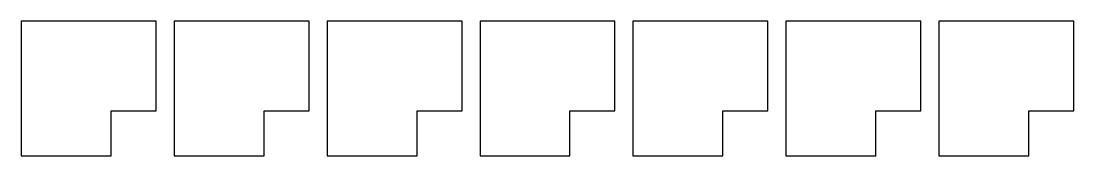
# Model space of a CAD drawing. Header units: millimetres. Extents: x 0 to 117, y 0 to 15.
import ezdxf

# ---------------------------------------------------------------- set-up
doc = ezdxf.new("R2010")
doc.units = ezdxf.units.MM
doc.layers.get('0').update_dxf_attribs({"lineweight": 25, "true_color": 0xffffff})

msp = doc.modelspace()

# ---------------------------------------------------------------- linework, layer by layer
for p, q in [((10, 15), (0, 15)), ((0, 15), (0, 5)), ((27, 15), (17, 15)), ((17, 15), (17, 5)), ((44, 15), (34, 15)), ((34, 15), (34, 5)), ((61, 15), (51, 15)), ((51, 15), (51, 5)), ((78, 15), (68, 15)), ((68, 15), (68, 5)), ((95, 15), (85, 15)), ((85, 15), (85, 5)), ((112, 15), (102, 15)), ((102, 15), (102, 5))]:
    msp.add_line(p, q)
at = {"flags": 128}
for points in [[(10, 5), (15, 5), (15, 15), (10, 15)], [(27, 5), (32, 5), (32, 15), (27, 15)], [(44, 5), (49, 5), (49, 15), (44, 15)], [(61, 5), (66, 5), (66, 15), (61, 15)], [(78, 5), (83, 5), (83, 15), (78, 15)], [(95, 5), (100, 5), (100, 15), (95, 15)], [(112, 5), (117, 5), (117, 15), (112, 15)], [(0, 5), (0, 0), (10, 0), (10, 5)], [(17, 5), (17, 0), (27, 0), (27, 5)], [(34, 5), (34, 0), (44, 0), (44, 5)], [(51, 5), (51, 0), (61, 0), (61, 5)], [(68, 5), (68, 0), (78, 0), (78, 5)], [(85, 5), (85, 0), (95, 0), (95, 5)], [(102, 5), (102, 0), (112, 0), (112, 5)]]:
    msp.add_lwpolyline(points, dxfattribs=at)

doc.saveas('drawing.dxf')
